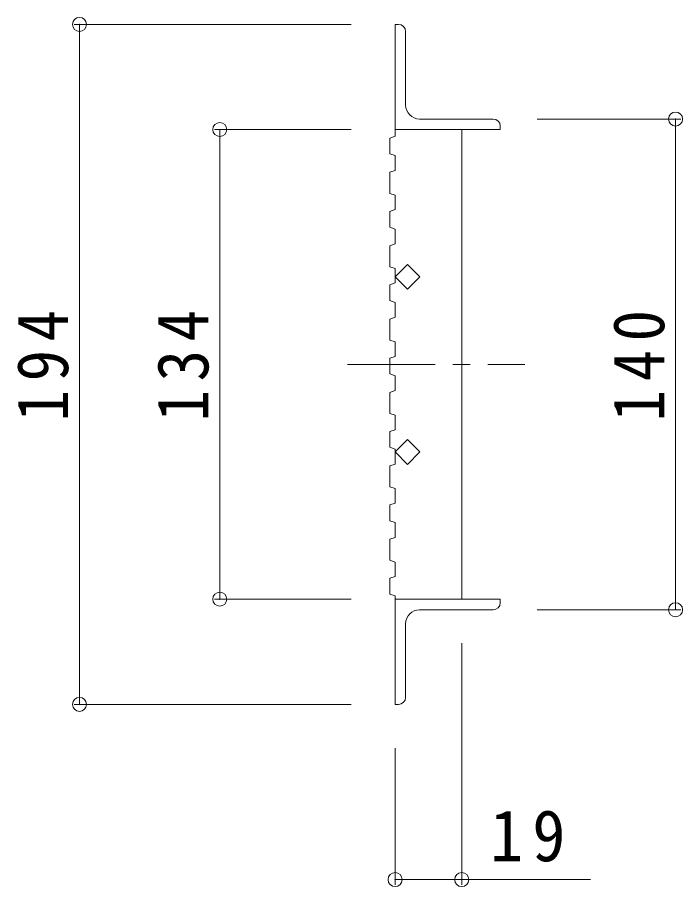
# Model space of a CAD drawing. Units: millimetres, scale not verified. Extents: x -732 to 815, y -684 to 497.
# Drawn here: x 490.5 to 680.2, y 102.4 to 350.4 of the extents above; entities that cross this region are included whole.
import ezdxf

# ---------------------------------------------------------------- set-up
doc = ezdxf.new("R2010")
doc.units = ezdxf.units.MM
doc.header["$LTSCALE"] = 5
doc.header["$PDMODE"] = 32
doc.header["$PDSIZE"] = 4
doc.linetypes.add('CHAIN1', pattern=[8, 5, -1, 1, -1])
for name, color, linetype, lineweight in [('A-1_ピット', 2, 'Continuous', 9), ('A-2_蓋', 3, 'Continuous', 9), ('A-4_寸法', 7, 'Continuous', 9)]:
    doc.layers.add(name, color=color, linetype=linetype, lineweight=lineweight)
doc.styles.add('ＭＳ ゴシック', font='')
doc.styles.get('ＭＳ ゴシック').set_extended_font_data('MS Gothic')

msp = doc.modelspace()

# ---------------------------------------------------------------- linework, layer by layer
at = {"layer": 'A-1_ピット'}
for p, q in [((599.177, 348.37), (598.177, 348.37)), ((598.177, 348.37), (598.177, 318.371)), ((601.177, 325.371), (601.177, 346.371)), ((605.177, 321.37), (626.177, 321.37)), ((598.177, 318.371), (628.177, 318.371)), ((628.177, 319.37), (628.177, 318.371)), ((598.177, 154.371), (598.177, 184.371)), ((598.177, 184.371), (628.177, 184.371)), ((628.177, 183.371), (628.177, 184.371)), ((605.177, 181.371), (626.177, 181.371)), ((601.177, 177.371), (601.177, 156.371)), ((599.177, 154.371), (598.177, 154.371))]:
    msp.add_line(p, q, dxfattribs=at)
for centre, radius, start, end in [((599.177, 346.371), 2, 0, 90), ((605.177, 325.371), 4, 180, 270), ((626.177, 319.37), 2, 0, 90), ((605.177, 177.371), 4, 90, 180), ((626.177, 183.371), 2, 270, 0), ((599.177, 156.371), 2, 270, 0)]:
    msp.add_arc(centre, radius, start, end, dxfattribs=at)
at = {"layer": 'A-2_蓋'}
for p, q in [((598.177, 316.459), (598.177, 318.371)), ((617.177, 318.371), (617.177, 184.371)), ((596.677, 315.944), (598.177, 316.459)), ((596.677, 311.443), (596.677, 315.944)), ((596.677, 311.443), (598.177, 310.928)), ((598.177, 306.679), (598.177, 310.928)), ((596.677, 306.163), (598.177, 306.679)), ((596.677, 300.163), (596.677, 306.163)), ((596.677, 300.163), (598.177, 299.648)), ((598.177, 295.525), (598.177, 299.648)), ((596.677, 295.009), (598.177, 295.525)), ((596.677, 290.509), (596.677, 295.009)), ((596.677, 290.509), (598.177, 289.994)), ((598.177, 285.744), (598.177, 289.994)), ((596.677, 285.229), (598.177, 285.744)), ((596.677, 279.229), (596.677, 285.229)), ((596.677, 279.229), (598.177, 278.713)), ((598.177, 274.59), (598.177, 278.713)), ((596.677, 274.075), (598.177, 274.59)), ((596.677, 269.575), (596.677, 274.075)), ((596.677, 269.575), (598.177, 269.059)), ((598.177, 264.81), (598.177, 269.059)), ((596.677, 264.294), (598.177, 264.81)), ((596.677, 258.294), (596.677, 264.294)), ((596.677, 258.294), (598.177, 257.779)), ((598.177, 253.656), (598.177, 257.779)), ((596.677, 253.141), (598.177, 253.656)), ((596.677, 248.64), (596.677, 253.141)), ((596.677, 248.64), (598.177, 248.125)), ((598.177, 243.875), (598.177, 248.125)), ((596.677, 243.36), (598.177, 243.875)), ((596.677, 237.36), (596.677, 243.36)), ((596.677, 237.36), (598.177, 236.845)), ((598.177, 232.722), (598.177, 236.845)), ((596.677, 232.206), (598.177, 232.722)), ((596.677, 227.706), (596.677, 232.206)), ((596.677, 227.706), (598.177, 227.191)), ((598.177, 222.941), (598.177, 227.191)), ((596.677, 222.426), (598.177, 222.941)), ((596.677, 216.426), (596.677, 222.426)), ((596.677, 216.426), (598.177, 215.91)), ((598.177, 211.787), (598.177, 215.91)), ((596.677, 211.272), (598.177, 211.787)), ((596.677, 206.772), (596.677, 211.272)), ((596.677, 206.772), (598.177, 206.256)), ((598.177, 202.007), (598.177, 206.256)), ((596.677, 201.491), (598.177, 202.007)), ((596.677, 195.491), (596.677, 201.491)), ((596.677, 195.491), (598.177, 194.976)), ((598.177, 190.853), (598.177, 194.976)), ((596.677, 190.337), (598.177, 190.853)), ((596.677, 185.837), (596.677, 190.337)), ((596.677, 185.837), (598.177, 185.322)), ((598.177, 184.371), (598.177, 185.322))]:
    msp.add_line(p, q, dxfattribs=at)
at = {"layer": 'A-2_蓋', "linetype": 'CHAIN1'}
msp.add_line((584.633, 251.371), (635.136, 251.371), dxfattribs=at)
at = {"layer": 'A-2_蓋'}
for points in [[(605.248, 276.371), (601.713, 272.835), (598.177, 276.371), (601.713, 279.906)], [(605.248, 226.371), (601.713, 222.835), (598.177, 226.371), (601.713, 229.906)]]:
    msp.add_lwpolyline(points, close=True, dxfattribs=at)
at = {"layer": 'A-4_寸法'}
for p, q in [((585.677, 348.37), (506.677, 348.37)), ((508.177, 154.371), (508.177, 348.37)), ((638.677, 321.37), (679.677, 321.37)), ((678.177, 181.371), (678.177, 321.37)), ((585.677, 318.371), (546.677, 318.371)), ((548.177, 184.371), (548.177, 318.371)), ((585.677, 184.371), (546.677, 184.371)), ((638.677, 181.371), (679.677, 181.371)), ((617.177, 171.871), (617.177, 102.871)), ((585.677, 154.371), (506.677, 154.371)), ((598.177, 141.871), (598.177, 102.871)), ((598.177, 104.371), (653.861, 104.371))]:
    msp.add_line(p, q, dxfattribs=at)
for p in [(508.177, 348.37), (678.177, 321.37), (548.177, 318.371), (548.177, 184.371), (678.177, 181.371), (508.177, 154.371), (598.177, 104.371), (617.177, 104.371)]:
    msp.add_point(p, dxfattribs=at)

# ---------------------------------------------------------------- texts
at = {"layer": 'A-4_寸法', "color": 2, "char_height": 14.66, "attachment_point": 7, "rotation": 90, "style": 'ＭＳ ゴシック'}
for s, insert in [('\\T1.27;\\W0.9;194', (505.177, 235.121)), ('\\T1.27;\\W0.9;134', (545.177, 235.121)), ('\\T1.27;\\W0.9;140', (675.177, 235.121))]:
    msp.add_mtext(s, dxfattribs=dict(at, insert=insert))
at = {"layer": 'A-4_寸法', "color": 2, "insert": (625.263, 109.371), "char_height": 14.66, "attachment_point": 7, "style": 'ＭＳ ゴシック'}
msp.add_mtext('\\T1.27;\\W0.95;19', dxfattribs=at)

doc.saveas('drawing.dxf')
